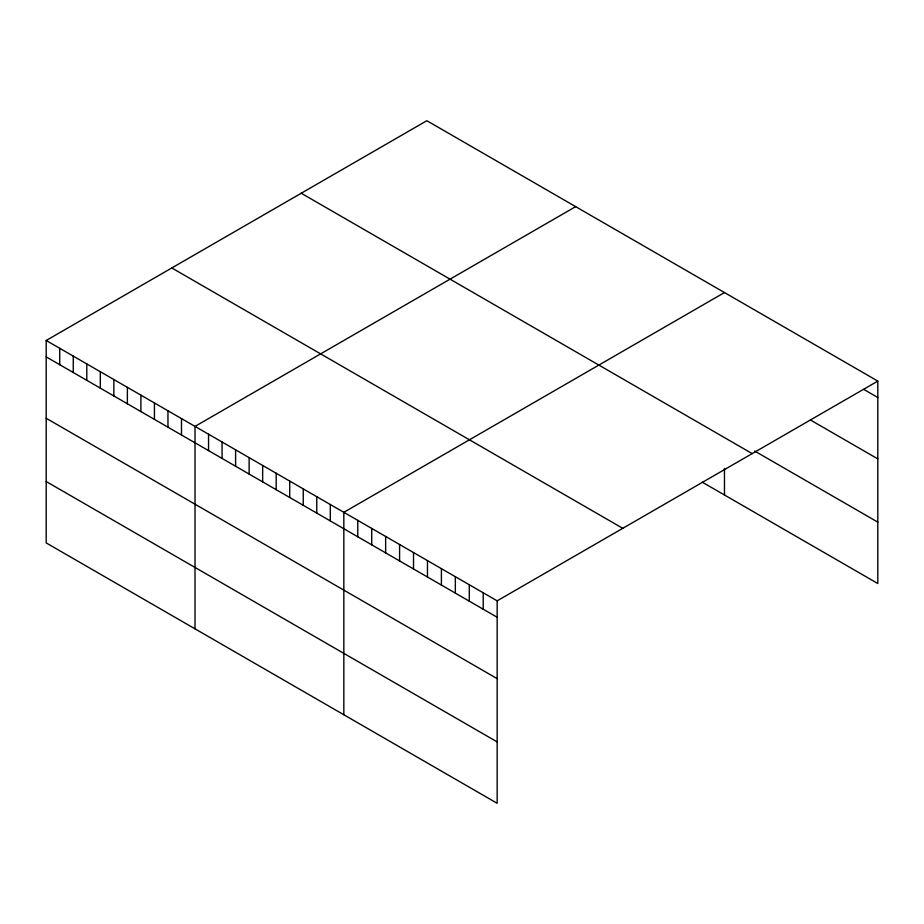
<?xml version="1.0" encoding="UTF-8"?>
<svg xmlns="http://www.w3.org/2000/svg" width="924" height="924" viewBox="0 0 924 924"><rect width="100%" height="100%" fill="white"/><g stroke="black" fill="none" stroke-linecap="round" stroke-linejoin="round"><path stroke-width="1.39" d="M46.2 340.482L497.158 600.843L497.158 803.279L46.2 542.919L46.2 340.482L426.842 120.721L877.8 381.081L877.8 583.518L702.332 482.213M575.664 206.641L195.01 426.403L195.01 628.84M724.474 292.562L343.832 512.323L343.832 714.749M497.158 600.843L877.8 381.081M863.859 389.443L877.8 397.493M810.429 419.981L877.8 458.882M754.677 451.039L877.8 522.129M301.236 193.243L752.182 453.603M171.818 267.96L622.764 528.32M46.2 356.895L497.158 617.255M46.2 418.283L497.158 678.643M46.2 481.531L497.158 741.891M724.474 468.48L724.474 494.987M483.217 592.792L483.217 609.205M469.276 584.753L469.276 601.166M455.336 576.703L455.336 593.116M441.406 568.653L441.406 585.065M427.466 560.602L427.466 577.015M413.525 552.564L413.525 568.976M399.584 544.513L399.584 560.926M385.643 536.463L385.643 552.875M371.714 528.413L371.714 544.825M357.773 520.374L357.773 536.786M330.307 504.516L330.307 520.928M316.77 496.696L316.77 513.109M303.245 488.888L303.245 505.301M289.72 481.081L289.72 497.493M276.184 473.273L276.184 489.685M262.659 465.453L262.659 481.866M249.133 457.646L249.133 474.058M235.597 449.838L235.597 466.25M222.072 442.03L222.072 458.443M208.547 434.211L208.547 450.623M181.485 418.595L181.485 435.008M167.96 410.787L167.96 427.2M154.435 402.968L154.435 419.381M140.898 395.16L140.898 411.573M127.373 387.352L127.373 403.765M113.848 379.545L113.848 395.957M100.312 371.725L100.312 388.138M86.787 363.917L86.787 380.33M73.262 356.11L73.262 372.522M59.725 348.302L59.725 364.714"/></g></svg>
